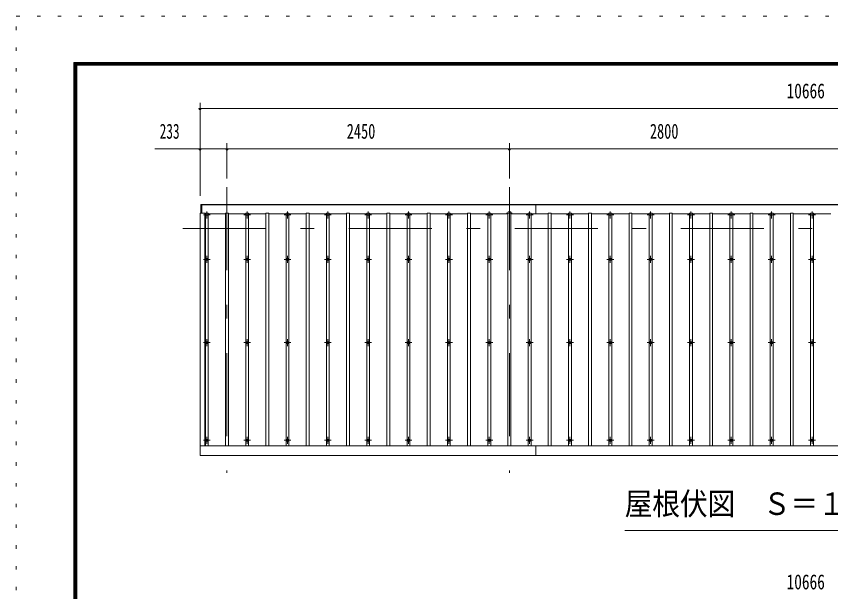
# Model space of a CAD drawing. Units: millimetres, scale not verified, with parts at other scales. Extents: x -25847 to 25859, y -10500 to 10500.
# Drawn here: x -3841 to 3224, y 5507 to 10500 of the extents above; entities that cross this region are included whole.
import ezdxf
from ezdxf.enums import TextEntityAlignment as Align

# ---------------------------------------------------------------- set-up
doc = ezdxf.new("R2010")
doc.units = ezdxf.units.MM
doc.header["$LTSCALE"] = 60
doc.linetypes.add('USER3', pattern=[24, 12, -5, 2, -5])
doc.linetypes.add('USER4', pattern=[3, 0.5, -2.5])
for name, color, linetype, lineweight in [('0-2_1-05BOLD', 7, 'Continuous', 18), ('0-3_1-25CENTER', 3, 'USER3', 18), ('0-4_1-45THIN', 4, 'Continuous', 18), ('0-5_1-55DIM', 3, 'Continuous', 18), ('0-C_F-F', 5, 'Continuous', 18), ('0-D_F-E_J_ADD', 5, 'USER4', 18)]:
    doc.layers.add(name, color=color, linetype=linetype, lineweight=lineweight)
doc.styles.add('ＭＳ ゴシック', font='')
doc.styles.get('ＭＳ ゴシック').set_extended_font_data('MS Gothic')

msp = doc.modelspace()

# ---------------------------------------------------------------- linework, layer by layer
at = {"layer": '0-2_1-05BOLD'}
for p, q in [((-2231.56, 8790.67), (-2231.56, 8867.67)), ((-2231.56, 8862.67), (8404.43, 8862.67)), ((666.44, 8867.67), (666.44, 8784.63)), ((-2246.56, 6687.67), (-2246.56, 8790.67)), ((-2246.56, 6773.43), (8419.43, 6773.43)), ((666.44, 6773.43), (666.44, 6687.67))]:
    msp.add_line(p, q, dxfattribs=at)
for points in [[(-2241.56, 8790.67), (-2241.56, 8867.67), (8414.43, 8867.67)], [(-2206.56, 6773.43), (-2206.56, 8790.67), (-2246.56, 8790.67)], [(-2246.56, 6687.67), (8419.43, 6687.67), (8419.43, 8790.67)]]:
    msp.add_lwpolyline(points, dxfattribs=at)
for centre in [(-2188.56, 8390.17), (-1838.57, 8390.17), (-1488.57, 8390.17), (-1138.57, 8390.17), (-788.57, 8390.17), (-438.57, 8390.17), (-88.57, 8390.17), (261.43, 8390.17), (611.43, 8390.17), (961.43, 8390.17), (1311.43, 8390.17), (1661.43, 8390.17), (2011.43, 8390.17), (2361.43, 8390.17), (2711.43, 8390.17), (3061.43, 8390.17), (-2188.56, 7668.51), (-1838.57, 7668.51), (-1488.57, 7668.51), (-1138.57, 7668.51), (-788.57, 7668.51), (-438.57, 7668.51), (-88.57, 7668.51), (261.43, 7668.51), (611.43, 7668.51), (961.43, 7668.51), (1311.43, 7668.51), (1661.43, 7668.51), (2011.43, 7668.51), (2361.43, 7668.51), (2711.43, 7668.51), (3061.43, 7668.51), (-2188.56, 6820.85), (-1838.57, 6820.85), (-1488.57, 6820.85), (-1138.57, 6820.85), (-788.57, 6820.85), (-438.57, 6820.85), (-88.57, 6820.85), (261.43, 6820.85), (611.43, 6820.85), (961.43, 6820.85), (1311.43, 6820.85), (1661.43, 6820.85), (2011.43, 6820.85), (2361.43, 6820.85), (2711.43, 6820.85), (3061.43, 6820.85)]:
    msp.add_circle(centre, 10, dxfattribs=at)
for centre, radius, start, end in [((-2188.56, 8765.7), 14.5, 46.39838, 133.60162), ((-2188.56, 8786.71), 14.5, 226.3961, 313.6039), ((-1838.57, 8765.7), 14.5, 46.39838, 133.60162), ((-1838.57, 8786.71), 14.5, 226.3961, 313.6039), ((-1488.57, 8765.7), 14.5, 46.39838, 133.60162), ((-1488.57, 8786.71), 14.5, 226.3961, 313.6039), ((-1138.57, 8765.7), 14.5, 46.39838, 133.60162), ((-1138.57, 8786.71), 14.5, 226.3961, 313.6039), ((-788.57, 8765.7), 14.5, 46.39838, 133.60162), ((-788.57, 8786.71), 14.5, 226.3961, 313.6039), ((-438.57, 8765.7), 14.5, 46.39838, 133.60162), ((-438.57, 8786.71), 14.5, 226.3961, 313.6039), ((-88.57, 8765.7), 14.5, 46.39838, 133.60162), ((-88.57, 8786.71), 14.5, 226.3961, 313.6039), ((261.43, 8765.7), 14.5, 46.39838, 133.60162), ((261.43, 8786.71), 14.5, 226.3961, 313.6039), ((436.44, 8792.15), 15, 326.44154, 213.55197), ((611.43, 8765.7), 14.5, 46.39838, 133.60162), ((611.43, 8786.71), 14.5, 226.3961, 313.6039), ((961.43, 8765.7), 14.5, 46.39838, 133.60162), ((961.43, 8786.71), 14.5, 226.3961, 313.6039), ((1311.43, 8765.7), 14.5, 46.39838, 133.60162), ((1311.43, 8786.71), 14.5, 226.3961, 313.6039), ((1661.43, 8765.7), 14.5, 46.39838, 133.60162), ((1661.43, 8786.71), 14.5, 226.3961, 313.6039), ((2011.43, 8765.7), 14.5, 46.39838, 133.60162), ((2011.43, 8786.71), 14.5, 226.3961, 313.6039), ((2361.43, 8765.7), 14.5, 46.39838, 133.60162), ((2361.43, 8786.71), 14.5, 226.3961, 313.6039), ((2711.43, 8765.7), 14.5, 46.39838, 133.60162), ((2711.43, 8786.71), 14.5, 226.3961, 313.6039), ((3061.43, 8765.7), 14.5, 46.39838, 133.60162), ((3061.43, 8786.71), 14.5, 226.3961, 313.6039)]:
    msp.add_arc(centre, radius, start, end, dxfattribs=at)
at = {"layer": '0-3_1-25CENTER'}
for p, q in [((-2013.57, 9017.67), (-2013.57, 6537.67)), ((436.43, 9017.67), (436.43, 6537.67)), ((-2218.56, 8776.2), (-2158.56, 8776.2)), ((-2188.56, 8806.2), (-2188.56, 8746.2)), ((-1868.56, 8776.2), (-1808.57, 8776.2)), ((-1838.57, 8806.2), (-1838.57, 8746.2)), ((-1518.56, 8776.2), (-1458.57, 8776.2)), ((-1488.57, 8806.2), (-1488.57, 8746.2)), ((-1168.57, 8776.2), (-1108.57, 8776.2)), ((-1138.57, 8806.2), (-1138.57, 8746.2)), ((-818.57, 8776.2), (-758.57, 8776.2)), ((-788.57, 8806.2), (-788.57, 8746.2)), ((-468.57, 8776.2), (-408.57, 8776.2)), ((-438.57, 8806.2), (-438.57, 8746.2)), ((-118.56, 8776.2), (-58.57, 8776.2)), ((-88.57, 8806.2), (-88.57, 8746.2)), ((231.43, 8776.2), (291.43, 8776.2)), ((261.43, 8806.2), (261.43, 8746.2)), ((411.44, 8792.15), (461.44, 8792.15)), ((581.44, 8776.2), (641.44, 8776.2)), ((611.43, 8806.2), (611.43, 8746.2)), ((931.43, 8776.2), (991.43, 8776.2)), ((961.43, 8806.2), (961.43, 8746.2)), ((1281.44, 8776.2), (1341.44, 8776.2)), ((1311.43, 8806.2), (1311.43, 8746.2)), ((1631.44, 8776.2), (1691.43, 8776.2)), ((1661.43, 8806.2), (1661.43, 8746.2)), ((1981.44, 8776.2), (2041.43, 8776.2)), ((2011.43, 8806.2), (2011.43, 8746.2)), ((2331.44, 8776.2), (2391.44, 8776.2)), ((2361.43, 8806.2), (2361.43, 8746.2)), ((2681.44, 8776.2), (2741.44, 8776.2)), ((2711.43, 8806.2), (2711.43, 8746.2)), ((3031.44, 8776.2), (3091.44, 8776.2)), ((3061.43, 8806.2), (3061.43, 8746.2)), ((-2396.56, 8657.67), (8569.44, 8657.67)), ((-2188.56, 8420.17), (-2188.56, 8360.17)), ((-1838.57, 8420.17), (-1838.57, 8360.17)), ((-1488.57, 8420.17), (-1488.57, 8360.17)), ((-1138.57, 8420.17), (-1138.57, 8360.17)), ((-788.57, 8420.17), (-788.57, 8360.17)), ((-438.57, 8420.17), (-438.57, 8360.17)), ((-88.57, 8420.17), (-88.57, 8360.17)), ((261.43, 8420.17), (261.43, 8360.17)), ((611.43, 8420.17), (611.43, 8360.17)), ((961.43, 8420.17), (961.43, 8360.17)), ((1311.43, 8420.17), (1311.43, 8360.17)), ((1661.43, 8420.17), (1661.43, 8360.17)), ((2011.43, 8420.17), (2011.43, 8360.17)), ((2361.43, 8420.17), (2361.43, 8360.17)), ((2711.43, 8420.17), (2711.43, 8360.17)), ((3061.43, 8420.17), (3061.43, 8360.17)), ((-2218.56, 8390.17), (-2158.56, 8390.17)), ((-1868.56, 8390.17), (-1808.57, 8390.17)), ((-1518.56, 8390.17), (-1458.57, 8390.17)), ((-1168.56, 8390.17), (-1108.56, 8390.17)), ((-818.56, 8390.17), (-758.56, 8390.17)), ((-468.56, 8390.17), (-408.57, 8390.17)), ((-118.56, 8390.17), (-58.56, 8390.17)), ((231.44, 8390.17), (291.44, 8390.17)), ((581.44, 8390.17), (641.44, 8390.17)), ((931.44, 8390.17), (991.44, 8390.17)), ((1281.44, 8390.17), (1341.44, 8390.17)), ((1631.44, 8390.17), (1691.43, 8390.17)), ((1981.44, 8390.17), (2041.44, 8390.17)), ((2331.44, 8390.17), (2391.44, 8390.17)), ((2681.44, 8390.17), (2741.44, 8390.17)), ((3031.44, 8390.17), (3091.44, 8390.17)), ((-2218.56, 7668.51), (-2158.56, 7668.51)), ((-2188.56, 7698.51), (-2188.56, 7638.51)), ((-1868.56, 7668.51), (-1808.57, 7668.51)), ((-1838.57, 7698.51), (-1838.57, 7638.51)), ((-1518.56, 7668.51), (-1458.57, 7668.51)), ((-1488.57, 7698.51), (-1488.57, 7638.51)), ((-1168.56, 7668.51), (-1108.56, 7668.51)), ((-1138.57, 7698.51), (-1138.57, 7638.51)), ((-818.56, 7668.51), (-758.56, 7668.51)), ((-788.57, 7698.51), (-788.57, 7638.51)), ((-468.56, 7668.51), (-408.57, 7668.51)), ((-438.57, 7698.51), (-438.57, 7638.51)), ((-118.56, 7668.51), (-58.56, 7668.51)), ((-88.57, 7698.51), (-88.57, 7638.51)), ((231.44, 7668.51), (291.44, 7668.51)), ((261.43, 7698.51), (261.43, 7638.51)), ((581.44, 7668.51), (641.44, 7668.51)), ((611.43, 7698.51), (611.43, 7638.51)), ((931.44, 7668.51), (991.44, 7668.51)), ((961.43, 7698.51), (961.43, 7638.51)), ((1281.44, 7668.51), (1341.44, 7668.51)), ((1311.43, 7698.51), (1311.43, 7638.51)), ((1631.44, 7668.51), (1691.43, 7668.51)), ((1661.43, 7698.51), (1661.43, 7638.51)), ((1981.44, 7668.51), (2041.44, 7668.51)), ((2011.43, 7698.51), (2011.43, 7638.51)), ((2331.44, 7668.51), (2391.44, 7668.51)), ((2361.43, 7698.51), (2361.43, 7638.51)), ((2681.44, 7668.51), (2741.44, 7668.51)), ((2711.43, 7698.51), (2711.43, 7638.51)), ((3031.44, 7668.51), (3091.44, 7668.51)), ((3061.43, 7698.51), (3061.43, 7638.51)), ((-2218.56, 6820.85), (-2158.56, 6820.85)), ((-2188.56, 6850.85), (-2188.56, 6790.85)), ((-1868.56, 6820.85), (-1808.57, 6820.85)), ((-1838.57, 6850.85), (-1838.57, 6790.85)), ((-1518.56, 6820.85), (-1458.57, 6820.85)), ((-1488.57, 6850.85), (-1488.57, 6790.85)), ((-1168.56, 6820.85), (-1108.56, 6820.85)), ((-1138.57, 6850.85), (-1138.57, 6790.85)), ((-818.56, 6820.85), (-758.56, 6820.85)), ((-788.57, 6850.85), (-788.57, 6790.85)), ((-468.56, 6820.85), (-408.57, 6820.85)), ((-438.57, 6850.85), (-438.57, 6790.85)), ((-118.56, 6820.85), (-58.56, 6820.85)), ((-88.57, 6850.85), (-88.57, 6790.85)), ((231.44, 6820.85), (291.44, 6820.85)), ((261.43, 6850.85), (261.43, 6790.85)), ((581.44, 6820.85), (641.44, 6820.85)), ((611.43, 6850.85), (611.43, 6790.85)), ((931.44, 6820.85), (991.44, 6820.85)), ((961.43, 6850.85), (961.43, 6790.85)), ((1281.44, 6820.85), (1341.44, 6820.85)), ((1311.43, 6850.85), (1311.43, 6790.85)), ((1631.44, 6820.85), (1691.43, 6820.85)), ((1661.43, 6850.85), (1661.43, 6790.85)), ((1981.44, 6820.85), (2041.44, 6820.85)), ((2011.43, 6850.85), (2011.43, 6790.85)), ((2331.44, 6820.85), (2391.44, 6820.85)), ((2361.43, 6850.85), (2361.43, 6790.85)), ((2681.44, 6820.85), (2741.44, 6820.85)), ((2711.43, 6850.85), (2711.43, 6790.85)), ((3031.44, 6820.85), (3091.44, 6820.85)), ((3061.43, 6850.85), (3061.43, 6790.85))]:
    msp.add_line(p, q, dxfattribs=at)
at = {"layer": '0-4_1-45THIN'}
for p, q in [((-2206.56, 8784.63), (-2201.06, 8784.63)), ((-2201.06, 8790.67), (-2201.06, 6773.43)), ((-2201.06, 8790.67), (-2176.06, 8790.67)), ((-2176.06, 8790.67), (-2176.06, 6773.43)), ((-2026.06, 8784.63), (-2176.06, 8784.63)), ((-2026.06, 8790.67), (-2026.06, 6773.43)), ((-2026.06, 8790.67), (-2001.06, 8790.67)), ((-2001.06, 8790.67), (-2001.06, 6773.43)), ((-2001.06, 8784.63), (-1851.07, 8784.63)), ((-1851.07, 8790.67), (-1851.07, 6773.43)), ((-1676.07, 8784.63), (-1826.07, 8784.63)), ((-1676.07, 8790.67), (-1676.07, 6773.43)), ((-1651.07, 8784.63), (-1501.07, 8784.63)), ((-1501.07, 8790.67), (-1501.07, 6773.43)), ((-1326.07, 8784.63), (-1476.07, 8784.63)), ((-1326.07, 8790.67), (-1326.07, 6773.43)), ((-1301.07, 8784.63), (-1151.07, 8784.63)), ((-1151.07, 8790.67), (-1151.07, 6773.43)), ((-976.07, 8784.63), (-1126.07, 8784.63)), ((-976.07, 8790.67), (-976.07, 6773.43)), ((-951.07, 8784.63), (-801.07, 8784.63)), ((-801.07, 8790.67), (-801.07, 6773.43)), ((-626.07, 8784.63), (-776.07, 8784.63)), ((-626.07, 8790.67), (-626.07, 6773.43)), ((-601.07, 8784.63), (-451.07, 8784.63)), ((-451.07, 8790.67), (-451.07, 6773.43)), ((-276.07, 8784.63), (-426.07, 8784.63)), ((-276.07, 8790.67), (-276.07, 6773.43)), ((-251.07, 8784.63), (-101.07, 8784.63)), ((-101.07, 8790.67), (-101.07, 6773.43)), ((73.93, 8784.63), (-76.07, 8784.63)), ((73.93, 8790.67), (73.93, 6773.43)), ((98.93, 8784.63), (248.93, 8784.63)), ((248.93, 8790.67), (248.93, 6773.43)), ((423.93, 8784.63), (273.93, 8784.63)), ((423.93, 8790.67), (423.93, 6773.43)), ((448.93, 8784.63), (598.93, 8784.63)), ((598.93, 8790.67), (598.93, 6773.43)), ((773.93, 8784.63), (623.93, 8784.63)), ((773.93, 8790.67), (773.93, 6773.43)), ((798.93, 8784.63), (948.94, 8784.63)), ((948.93, 8790.67), (948.93, 6773.43)), ((1123.93, 8784.63), (973.93, 8784.63)), ((1123.93, 8790.67), (1123.93, 6773.43)), ((1148.93, 8784.63), (1298.94, 8784.63)), ((1298.93, 8790.67), (1298.93, 6773.43)), ((1473.93, 8784.63), (1323.93, 8784.63)), ((1473.93, 8790.67), (1473.93, 6773.43)), ((1498.93, 8784.63), (1648.94, 8784.63)), ((1648.93, 8790.67), (1648.93, 6773.43)), ((1823.93, 8784.63), (1673.93, 8784.63)), ((1823.93, 8790.67), (1823.93, 6773.43)), ((1848.93, 8784.63), (1998.94, 8784.63)), ((1998.93, 8790.67), (1998.93, 6773.43)), ((2173.93, 8784.63), (2023.93, 8784.63)), ((2173.93, 8790.67), (2173.93, 6773.43)), ((2198.93, 8784.63), (2348.94, 8784.63)), ((2348.93, 8790.67), (2348.93, 6773.43)), ((2523.93, 8784.63), (2373.93, 8784.63)), ((2523.93, 8790.67), (2523.93, 6773.43)), ((2548.93, 8784.63), (2698.94, 8784.63)), ((2698.93, 8790.67), (2698.93, 6773.43)), ((2873.93, 8784.63), (2723.93, 8784.63)), ((2873.93, 8790.67), (2873.93, 6773.43)), ((2898.93, 8784.63), (3048.93, 8784.63)), ((3048.93, 8790.67), (3048.93, 6773.43)), ((3223.93, 8784.63), (3073.93, 8784.63))]:
    msp.add_line(p, q, dxfattribs=at)
for points in [[(-1851.07, 8790.67), (-1826.07, 8790.67), (-1826.07, 6773.43)], [(-1676.07, 8790.67), (-1651.07, 8790.67), (-1651.07, 6773.43)], [(-1501.07, 8790.67), (-1476.07, 8790.67), (-1476.07, 6773.43)], [(-1326.07, 8790.67), (-1301.07, 8790.67), (-1301.07, 6773.43)], [(-1151.07, 8790.67), (-1126.07, 8790.67), (-1126.07, 6773.43)], [(-976.07, 8790.67), (-951.07, 8790.67), (-951.07, 6773.43)], [(-801.07, 8790.67), (-776.07, 8790.67), (-776.07, 6773.43)], [(-626.07, 8790.67), (-601.07, 8790.67), (-601.07, 6773.43)], [(-451.07, 8790.67), (-426.07, 8790.67), (-426.07, 6773.43)], [(-276.07, 8790.67), (-251.07, 8790.67), (-251.07, 6773.43)], [(-101.07, 8790.67), (-76.07, 8790.67), (-76.06, 6773.43)], [(73.93, 8790.67), (98.93, 8790.67), (98.93, 6773.43)], [(248.93, 8790.67), (273.93, 8790.67), (273.93, 6773.43)], [(423.93, 8790.67), (448.93, 8790.67), (448.93, 6773.43)], [(598.93, 8790.67), (623.93, 8790.67), (623.94, 6773.43)], [(773.93, 8790.67), (798.93, 8790.67), (798.93, 6773.43)], [(948.93, 8790.67), (973.93, 8790.67), (973.93, 6773.43)], [(1123.93, 8790.67), (1148.93, 8790.67), (1148.93, 6773.43)], [(1298.93, 8790.67), (1323.93, 8790.67), (1323.94, 6773.43)], [(1473.93, 8790.67), (1498.93, 8790.67), (1498.93, 6773.43)], [(1648.93, 8790.67), (1673.93, 8790.67), (1673.93, 6773.43)], [(1823.93, 8790.67), (1848.93, 8790.67), (1848.93, 6773.43)], [(1998.93, 8790.67), (2023.93, 8790.67), (2023.94, 6773.43)], [(2173.93, 8790.67), (2198.93, 8790.67), (2198.93, 6773.43)], [(2348.93, 8790.67), (2373.93, 8790.67), (2373.93, 6773.43)], [(2523.93, 8790.67), (2548.93, 8790.67), (2548.93, 6773.43)], [(2698.93, 8790.67), (2723.93, 8790.67), (2723.93, 6773.43)], [(2873.93, 8790.67), (2898.93, 8790.67), (2898.93, 6773.43)], [(3048.93, 8790.67), (3073.93, 8790.67), (3073.93, 6773.43)]]:
    msp.add_lwpolyline(points, dxfattribs=at)
at = {"layer": '0-5_1-55DIM'}
for p, q in [((-2236.56, 9698.67), (-2256.56, 9698.67)), ((-2246.56, 8942.68), (-2246.56, 9748.67)), ((-2246.56, 9698.67), (8419.43, 9698.67)), ((-2013.57, 9092.68), (-2013.57, 9398.67)), ((436.43, 9092.68), (436.43, 9398.67)), ((-2639.06, 9348.67), (8811.93, 9348.67)), ((-2236.56, 9348.67), (-2256.56, 9348.67)), ((-2003.57, 9348.67), (-2023.57, 9348.67)), ((446.43, 9348.67), (426.43, 9348.67)), ((1436.43, 6037.67), (4736.43, 6037.67))]:
    msp.add_line(p, q, dxfattribs=at)
for centre in [(-2246.56, 9698.67), (-2246.56, 9348.67), (-2013.57, 9348.67), (436.43, 9348.67)]:
    msp.add_arc(centre, 10, 180, 0, dxfattribs=at)
at = {"layer": '0-C_F-F'}
for p, q in [((-3341.23, 10100), (-3341.23, -10000)), ((-3341.23, 10100), (25358.77, 10100)), ((-3338.73, 10097.5), (-3338.73, -9997.5)), ((-3338.73, 10097.5), (25356.27, 10097.5)), ((-3336.23, 10095), (-3336.23, -9995)), ((-3336.23, 10095), (25353.77, 10095)), ((-3333.73, 10092.5), (25351.27, 10092.5)), ((-3331.23, 10090), (-3331.23, -9990)), ((-3331.23, 10090), (25348.77, 10090)), ((-3328.73, 10087.5), (25346.27, 10087.5)), ((-3326.23, 10085), (-3326.23, -9985)), ((-3326.23, 10085), (25343.77, 10085)), ((-3323.73, 10082.5), (25341.27, 10082.5)), ((-3321.23, 10080), (25338.77, 10080)), ((-3318.73, 10077.5), (25336.27, 10077.5)), ((-3316.23, 10075), (-3316.23, -9975)), ((-3316.23, 10075), (25333.77, 10075))]:
    msp.add_line(p, q, dxfattribs=at)
for points in [[(-3333.73, 10092.5), (-3333.73, -9992.5), (25351.27, -9992.5)], [(-3328.73, 10087.5), (-3328.73, -9987.5), (25346.27, -9987.5)], [(-3323.73, 10082.5), (-3323.73, -9982.5), (25341.27, -9982.5)], [(-3321.23, 10080), (-3321.23, -9980), (25338.77, -9980)], [(-3318.73, 10077.5), (-3318.73, -9977.5), (25336.27, -9977.5)]]:
    msp.add_lwpolyline(points, dxfattribs=at)
at = {"layer": '0-D_F-E_J_ADD'}
for p, q in [((-3841.23, 10500), (25858.77, 10500)), ((-3841.23, -10500), (-3841.23, 10500))]:
    msp.add_line(p, q, dxfattribs=at)

# ---------------------------------------------------------------- texts
at = {"layer": '0-5_1-55DIM', "color": 7, "style": 'ＭＳ ゴシック'}
for s, height, width, p in [('10666', 130.2, 0.75, (2840.81, 9748.67)), ('233', 130.2, 0.65, (-2597.24, 9398.67)), ('2450', 130.2, 0.7, (-974.58, 9398.67)), ('2800', 130.2, 0.7, (1655.16, 9398.67)), ('屋根伏図\u3000Ｓ＝１／５０', 195.4, 0.9, (1436.43, 6114.32)), ('10666', 130.2, 0.75, (2840.8, 5488.67))]:
    msp.add_text(s, height=height, dxfattribs=dict(at, width=width)).set_placement(p, align=Align.BOTTOM_LEFT)

doc.saveas('drawing.dxf')
